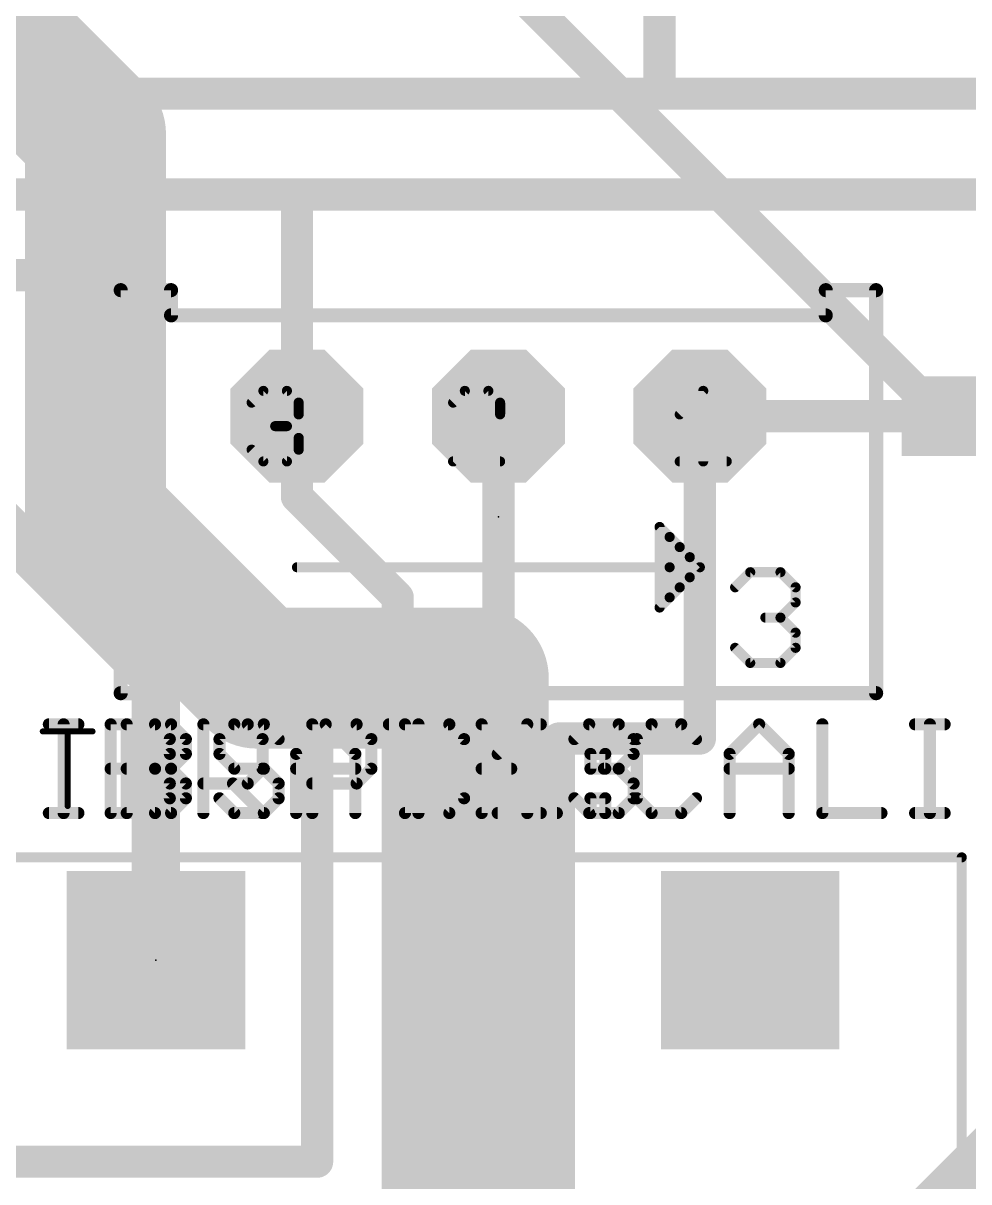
# Model space of a CAD drawing. Extents: x 0 to 107, y 0 to 139.
# Drawn here: x 77.83 to 89.75, y 91.95 to 106.55 of the extents above; entities that cross this region are included whole.
import ezdxf

# ---------------------------------------------------------------- set-up
doc = ezdxf.new("R2010")
doc.units = 0
for name, color, linetype in [('1', 14, 'CONTINUOUS'), ('16', 174, 'CONTINUOUS'), ('17', 94, 'CONTINUOUS'), ('18', 94, 'CONTINUOUS'), ('21', 250, 'CONTINUOUS'), ('23', 178, 'CONTINUOUS'), ('25', 250, 'CONTINUOUS'), ('51', 250, 'CONTINUOUS')]:
    doc.layers.add(name, color=color, linetype=linetype)

# ---------------------------------------------------------------- blocks, each defined once
blk = doc.blocks.new('OCTAGONP')
at = {"const_width": 0.5}
blk.add_lwpolyline([(-0.25, -0.1036), (-0.25, 0.1036), (-0.1036, 0.25), (0.1036, 0.25), (0.25, 0.1036), (0.25, -0.1036), (0.1036, -0.25), (-0.1036, -0.25), (-0.25, -0.1036), (-0.25, 0.1036)], dxfattribs=at)
blk = doc.blocks.new('SQUAREP')
blk.add_solid([(-0.5, -0.5), (0.5, -0.5), (-0.5, 0.5), (0.5, 0.5)])
blk = doc.blocks.new('SQUAREV')
blk.add_solid([(-0.5, -0.5), (0.5, -0.5), (-0.5, 0.5), (0.5, 0.5)])

msp = doc.modelspace()

# ---------------------------------------------------------------- linework, layer by layer
at = {"layer": '1'}
for points, const_width in [([(78.74, 105.156), (72.644, 111.252)], 1.778), ([(80.772, 110.236), (89.408, 101.6)], 0.4064), ([(78.74, 100.33), (78.74, 105.156)], 1.778), ([(80.772, 98.298), (78.74, 100.33)], 1.778), ([(83.566, 98.298), (80.772, 98.298)], 1.778), ([(83.566, 82.804), (83.566, 98.298)], 1.778)]:
    msp.add_lwpolyline(points, dxfattribs=dict(at, const_width=const_width))
for points, const_width in [([(79.1845, 105.156, 1), (78.2955, 105.156)], 0.889), ([(78.4257, 104.8417, 1), (79.0543, 105.4703)], 0.889), ([(89.3362, 101.5282, 1), (89.4798, 101.6718)], 0.2032), ([(79.0543, 100.6443, 1), (78.4257, 100.0157)], 0.889), ([(78.2955, 100.33, 1), (79.1845, 100.33)], 0.889), ([(80.772, 98.7425, 1), (80.772, 97.8535)], 0.889), ([(84.0105, 98.298, 1), (83.1215, 98.298)], 0.889), ([(83.566, 97.8535, 1), (83.566, 98.7425)], 0.889), ([(80.4577, 97.9837, 1), (81.0863, 98.6123)], 0.889)]:
    msp.add_lwpolyline(points, format="xyb", dxfattribs=dict(at, const_width=const_width))
at = {"layer": '16'}
for points, const_width in [([(85.852, 105.664), (85.852, 129.794)], 0.4064), ([(61.468, 105.664), (85.852, 105.664)], 0.4064), ([(85.852, 105.664), (99.06, 105.664)], 0.4064), ([(72.39, 104.394), (81.28, 104.394)], 0.4064), ([(92.202, 104.394), (81.28, 104.394)], 0.4064), ([(81.28, 104.394), (81.28, 101.6)], 0.4064), ([(74.168, 103.378), (78.486, 103.378)], 0.4064), ([(78.486, 101.346), (78.486, 103.378)], 0.4064), ([(81.28, 100.584), (81.28, 101.6)], 0.4064), ([(83.82, 98.806), (83.82, 101.6)], 0.4064), ([(86.36, 101.6), (86.36, 97.536)], 0.4064), ([(89.408, 101.6), (86.36, 101.6)], 0.4064), ([(81.026, 98.806), (78.486, 101.346)], 0.4064), ([(79.502, 98.298), (76.962, 100.838)], 0.6096), ([(82.55, 99.314), (81.28, 100.584)], 0.4064), ([(82.55, 91.44), (82.55, 99.314)], 0.4064), ([(81.534, 98.806), (81.026, 98.806)], 0.4064), ([(81.534, 92.202), (81.534, 98.806)], 0.4064), ([(83.566, 98.552), (83.82, 98.806)], 0.4064), ([(83.566, 88.646), (83.566, 98.552)], 0.4064), ([(79.502, 94.742), (79.502, 98.298)], 0.6096), ([(84.582, 97.536), (84.582, 87.884)], 0.4064), ([(84.582, 97.536), (86.36, 97.536)], 0.4064), ([(88.2142, 89.7382), (91.948, 93.472)], 1.778), ([(81.534, 92.202), (77.47, 92.202)], 0.4064)]:
    msp.add_lwpolyline(points, dxfattribs=dict(at, const_width=const_width))
for points, const_width in [([(85.852, 105.7656, 1), (85.852, 105.5624)], 0.2032), ([(85.7504, 105.664, 1), (85.9536, 105.664)], 0.2032), ([(85.852, 105.5624, 1), (85.852, 105.7656)], 0.2032), ([(81.28, 104.4956, 1), (81.28, 104.2924)], 0.2032), ([(81.3816, 104.394, 1), (81.1784, 104.394)], 0.2032), ([(81.28, 104.2924, 1), (81.28, 104.4956)], 0.2032), ([(78.5876, 103.378, 1), (78.3844, 103.378)], 0.2032), ([(78.486, 103.2764, 1), (78.486, 103.4796)], 0.2032), ([(81.3816, 101.6, 1), (81.1784, 101.6)], 0.2032), ([(83.9216, 101.6, 1), (83.7184, 101.6)], 0.2032), ([(86.4616, 101.6, 1), (86.2584, 101.6)], 0.2032), ([(86.36, 101.7016, 1), (86.36, 101.4984)], 0.2032), ([(89.408, 101.4984, 1), (89.408, 101.7016)], 0.2032), ([(81.1784, 101.6, 1), (81.3816, 101.6)], 0.2032), ([(78.5578, 101.4178, 1), (78.4142, 101.2742)], 0.2032), ([(78.3844, 101.346, 1), (78.5876, 101.346)], 0.2032), ([(81.3518, 100.6558, 1), (81.2082, 100.5122)], 0.2032), ([(81.1784, 100.584, 1), (81.3816, 100.584)], 0.2032), ([(82.6516, 99.314, 1), (82.4484, 99.314)], 0.2032), ([(82.4782, 99.2422, 1), (82.6218, 99.3858)], 0.2032), ([(81.026, 98.9076, 1), (81.026, 98.7044)], 0.2032), ([(80.9542, 98.7342, 1), (81.0978, 98.8778)], 0.2032), ([(81.6356, 98.806, 1), (81.4324, 98.806)], 0.2032), ([(81.534, 98.7044, 1), (81.534, 98.9076)], 0.2032), ([(83.7184, 98.806, 1), (83.9216, 98.806)], 0.2032), ([(83.8918, 98.7342, 1), (83.7482, 98.8778)], 0.2032), ([(83.6676, 98.552, 1), (83.4644, 98.552)], 0.2032), ([(79.6544, 98.298, 1), (79.3496, 98.298)], 0.3048), ([(83.4942, 98.6238, 1), (83.6378, 98.4802)], 0.2032), ([(79.3942, 98.1902, 1), (79.6098, 98.4058)], 0.3048), ([(84.6836, 97.536, 1), (84.4804, 97.536)], 0.2032), ([(84.582, 97.6376, 1), (84.582, 97.4344)], 0.2032), ([(86.36, 97.4344, 1), (86.36, 97.6376)], 0.2032), ([(86.2584, 97.536, 1), (86.4616, 97.536)], 0.2032), ([(79.3496, 94.742, 1), (79.6544, 94.742)], 0.3048), ([(81.4324, 92.202, 1), (81.6356, 92.202)], 0.2032), ([(81.534, 92.1004, 1), (81.534, 92.3036)], 0.2032)]:
    msp.add_lwpolyline(points, format="xyb", dxfattribs=dict(at, const_width=const_width))
at = {"layer": '21'}
for points, const_width in [([(79.6925, 103.1875), (79.0575, 103.1875)], 0.1778), ([(79.0575, 103.1875), (79.0575, 98.1075)], 0.1778), ([(79.6925, 103.1875), (79.6925, 102.87)], 0.1778), ([(88.5825, 103.1875), (87.9475, 103.1875)], 0.1778), ([(87.9475, 103.1875), (87.9475, 102.87)], 0.1778), ([(88.5825, 98.1075), (88.5825, 103.1875)], 0.1778), ([(87.9475, 102.87), (79.6925, 102.87)], 0.1778), ([(79.0575, 98.1075), (88.5825, 98.1075)], 0.1778), ([(76.8477, 96.0374), (89.662, 96.0374)], 0.127), ([(89.662, 67.3862), (89.662, 96.0374)], 0.127)]:
    msp.add_lwpolyline(points, dxfattribs=dict(at, const_width=const_width))
for points, const_width in [([(79.102, 103.1875, 1), (79.0131, 103.1875)], 0.0889), ([(79.0575, 103.2319, 1), (79.0575, 103.1431)], 0.0889), ([(79.737, 103.1875, 1), (79.6481, 103.1875)], 0.0889), ([(79.6925, 103.1431, 1), (79.6925, 103.2319)], 0.0889), ([(87.992, 103.1875, 1), (87.9031, 103.1875)], 0.0889), ([(87.9475, 103.2319, 1), (87.9475, 103.1431)], 0.0889), ([(88.627, 103.1875, 1), (88.5381, 103.1875)], 0.0889), ([(88.5825, 103.1431, 1), (88.5825, 103.2319)], 0.0889), ([(79.6925, 102.9145, 1), (79.6925, 102.8256)], 0.0889), ([(79.6481, 102.87, 1), (79.737, 102.87)], 0.0889), ([(87.9031, 102.87, 1), (87.992, 102.87)], 0.0889), ([(87.9475, 102.8256, 1), (87.9475, 102.9145)], 0.0889), ([(79.0131, 98.1075, 1), (79.102, 98.1075)], 0.0889), ([(79.0575, 98.1519, 1), (79.0575, 98.0631)], 0.0889), ([(88.5381, 98.1075, 1), (88.627, 98.1075)], 0.0889), ([(88.5825, 98.0631, 1), (88.5825, 98.1519)], 0.0889), ([(89.6938, 96.0374, 1), (89.6303, 96.0374)], 0.0635), ([(89.662, 96.0057, 1), (89.662, 96.0692)], 0.0635)]:
    msp.add_lwpolyline(points, format="xyb", dxfattribs=dict(at, const_width=const_width))
at = {"layer": '23'}
for p in [(83.82, 100.33), (79.502, 94.742)]:
    msp.add_point(p, dxfattribs=at)
at = {"layer": '25', "const_width": 0.1524}
for points in [[(78.1516, 97.7148), (78.5244, 97.7148)], [(78.338, 96.5962), (78.338, 97.7148)], [(78.9312, 96.5962), (78.9312, 97.7148)], [(78.9312, 97.7148), (79.4904, 97.7148)], [(79.1337, 96.5962), (79.1337, 97.7148)], [(79.1337, 97.7148), (79.693, 97.7148)], [(79.4904, 97.7148), (79.6769, 97.5283)], [(79.693, 97.7148), (79.8794, 97.5283)], [(80.1006, 96.5962), (80.1006, 97.7148)], [(80.1006, 97.7148), (80.6598, 97.7148)], [(80.4895, 97.7148), (80.3031, 97.5283)], [(80.8624, 97.7148), (80.4895, 97.7148)], [(80.6598, 97.7148), (80.8463, 97.5283)], [(81.0488, 97.5283), (80.8624, 97.7148)], [(81.27, 97.3419), (81.6428, 97.7148)], [(81.4725, 96.5962), (81.4725, 97.7148)], [(81.4725, 97.7148), (82.0318, 97.7148)], [(81.6428, 97.7148), (82.0157, 97.3419)], [(82.0318, 97.7148), (82.2182, 97.5283)], [(82.4394, 97.7148), (83.1851, 97.7148)], [(82.6419, 97.7148), (82.6419, 96.5962)], [(83.2012, 97.7148), (82.6419, 97.7148)], [(82.8122, 96.5962), (82.8122, 97.7148)], [(83.3876, 97.5283), (83.2012, 97.7148)], [(84.3545, 97.7148), (83.6088, 97.7148)], [(83.6088, 97.7148), (83.6088, 96.5962)], [(83.8113, 97.3419), (84.1841, 97.7148)], [(84.1841, 97.7148), (84.1841, 96.5962)], [(84.7782, 97.5283), (84.9646, 97.7148)], [(84.9646, 97.7148), (85.3374, 97.7148)], [(85.3374, 97.7148), (85.5239, 97.5283)], [(85.7518, 97.7148), (85.5654, 97.5283)], [(86.1247, 97.7148), (85.7518, 97.7148)], [(86.3111, 97.5283), (86.1247, 97.7148)], [(86.7348, 97.3419), (87.1076, 97.7148)], [(87.1076, 97.7148), (87.4805, 97.3419)], [(87.9042, 97.7148), (87.9042, 96.5962)], [(89.0736, 97.7148), (89.4464, 97.7148)], [(89.26, 96.5962), (89.26, 97.7148)], [(79.6769, 97.5283), (79.6769, 97.3419)], [(79.8794, 97.5283), (79.8794, 97.3419)], [(80.3031, 97.5283), (80.3031, 97.3419)], [(80.8463, 97.5283), (80.8463, 97.1555)], [(82.2182, 97.5283), (82.2182, 97.1555)], [(83.3876, 96.7826), (83.3876, 97.5283)], [(85.5239, 97.5283), (85.5239, 97.3419)], [(85.5654, 97.5283), (85.5654, 96.7826)], [(79.6769, 97.3419), (79.4904, 97.1555)], [(79.8794, 97.3419), (79.693, 97.1555)], [(80.3031, 97.3419), (80.4895, 97.1555)], [(81.27, 96.5962), (81.27, 97.3419)], [(82.0157, 97.3419), (82.0157, 96.5962)], [(84.9807, 97.3419), (85.1671, 97.3419)], [(84.9807, 97.1555), (84.9807, 97.3419)], [(85.1671, 97.3419), (85.1671, 97.1555)], [(85.5239, 97.3419), (85.3374, 97.1555)], [(86.7348, 96.5962), (86.7348, 97.3419)], [(87.4805, 97.3419), (87.4805, 96.5962)], [(78.9312, 97.1555), (79.4904, 97.1555)], [(79.1337, 97.1555), (79.693, 97.1555)], [(79.4904, 97.1555), (79.6769, 96.9691)], [(79.693, 97.1555), (79.8794, 96.9691)], [(80.4895, 97.1555), (80.8624, 97.1555)], [(80.8463, 97.1555), (80.6598, 96.9691)], [(80.8624, 97.1555), (81.0488, 96.9691)], [(81.27, 97.1555), (82.0157, 97.1555)], [(82.2182, 97.1555), (82.0318, 96.9691)], [(83.6088, 97.1555), (83.9816, 97.1555)], [(85.1671, 97.1555), (84.9807, 97.1555)], [(85.3374, 97.1555), (85.151, 97.1555)], [(85.3374, 97.1555), (85.5239, 96.9691)], [(86.7348, 97.1555), (87.4805, 97.1555)], [(79.6769, 96.9691), (79.6769, 96.7826)], [(79.8794, 96.9691), (79.8794, 96.7826)], [(80.6598, 96.9691), (80.1006, 96.9691)], [(80.4734, 96.9691), (80.8463, 96.5962)], [(81.0488, 96.9691), (81.0488, 96.7826)], [(82.0318, 96.9691), (81.4725, 96.9691)], [(85.5239, 96.9691), (85.5239, 96.7826)], [(79.6769, 96.7826), (79.4904, 96.5962)], [(79.8794, 96.7826), (79.693, 96.5962)], [(80.4895, 96.5962), (80.3031, 96.7826)], [(81.0488, 96.7826), (80.8624, 96.5962)], [(83.2012, 96.5962), (83.3876, 96.7826)], [(84.9646, 96.5962), (84.7782, 96.7826)], [(84.9807, 96.7826), (85.1671, 96.7826)], [(84.9807, 96.5962), (84.9807, 96.7826)], [(85.1671, 96.7826), (85.1671, 96.5962)], [(85.5239, 96.7826), (85.3374, 96.5962)], [(85.5654, 96.7826), (85.7518, 96.5962)], [(86.1247, 96.5962), (86.3111, 96.7826)], [(78.1516, 96.5962), (78.5244, 96.5962)], [(79.4904, 96.5962), (78.9312, 96.5962)], [(79.693, 96.5962), (79.1337, 96.5962)], [(80.8624, 96.5962), (80.4895, 96.5962)], [(82.6419, 96.5962), (83.2012, 96.5962)], [(83.6088, 96.5962), (84.3545, 96.5962)], [(83.8113, 96.5962), (84.557, 96.5962)], [(85.3374, 96.5962), (84.9646, 96.5962)], [(85.1671, 96.5962), (84.9807, 96.5962)], [(85.7518, 96.5962), (86.1247, 96.5962)], [(87.9042, 96.5962), (88.6499, 96.5962)], [(89.0736, 96.5962), (89.4464, 96.5962)]]:
    msp.add_lwpolyline(points, dxfattribs=at)
at = {"layer": '25', "const_width": 0.0762}
for points in [[(78.1516, 97.7529, 1), (78.1516, 97.6767)], [(78.3761, 97.7148, 1), (78.2999, 97.7148)], [(78.5244, 97.6767, 1), (78.5244, 97.7529)], [(78.9693, 97.7148, 1), (78.8931, 97.7148)], [(78.9312, 97.7529, 1), (78.9312, 97.6767)], [(79.1718, 97.7148, 1), (79.0956, 97.7148)], [(79.1337, 97.7529, 1), (79.1337, 97.6767)], [(79.5174, 97.7417, 1), (79.4635, 97.6878)], [(79.4904, 97.6767, 1), (79.4904, 97.7529)], [(79.7199, 97.7417, 1), (79.666, 97.6878)], [(79.693, 97.6767, 1), (79.693, 97.7529)], [(80.1387, 97.7148, 1), (80.0625, 97.7148)], [(80.1006, 97.7529, 1), (80.1006, 97.6767)], [(80.4895, 97.7529, 1), (80.4895, 97.6767)], [(80.5165, 97.6878, 1), (80.4626, 97.7417)], [(80.6868, 97.7417, 1), (80.6329, 97.6878)], [(80.6598, 97.6767, 1), (80.6598, 97.7529)], [(80.8893, 97.7417, 1), (80.8354, 97.6878)], [(80.8624, 97.6767, 1), (80.8624, 97.7529)], [(81.5106, 97.7148, 1), (81.4344, 97.7148)], [(81.4725, 97.7529, 1), (81.4725, 97.6767)], [(81.6698, 97.7417, 1), (81.6159, 97.6878)], [(81.6698, 97.6878, 1), (81.6159, 97.7417)], [(82.0587, 97.7417, 1), (82.0048, 97.6878)], [(82.0318, 97.6767, 1), (82.0318, 97.7529)], [(82.4394, 97.7529, 1), (82.4394, 97.6767)], [(82.68, 97.7148, 1), (82.6038, 97.7148)], [(82.6419, 97.7529, 1), (82.6419, 97.6767)], [(82.8503, 97.7148, 1), (82.7741, 97.7148)], [(83.2281, 97.7417, 1), (83.1742, 97.6878)], [(83.1851, 97.6767, 1), (83.1851, 97.7529)], [(83.2012, 97.6767, 1), (83.2012, 97.7529)], [(83.6088, 97.7529, 1), (83.6088, 97.6767)], [(83.6469, 97.7148, 1), (83.5707, 97.7148)], [(84.2222, 97.7148, 1), (84.146, 97.7148)], [(84.2111, 97.6878, 1), (84.1572, 97.7417)], [(84.3545, 97.6767, 1), (84.3545, 97.7529)], [(84.9646, 97.7529, 1), (84.9646, 97.6767)], [(84.9915, 97.6878, 1), (84.9376, 97.7417)], [(85.3644, 97.7417, 1), (85.3105, 97.6878)], [(85.3374, 97.6767, 1), (85.3374, 97.7529)], [(85.7518, 97.7529, 1), (85.7518, 97.6767)], [(85.7787, 97.6878, 1), (85.7249, 97.7417)], [(86.1516, 97.7417, 1), (86.0977, 97.6878)], [(86.1247, 97.6767, 1), (86.1247, 97.7529)], [(87.1346, 97.7417, 1), (87.0807, 97.6878)], [(87.1346, 97.6878, 1), (87.0807, 97.7417)], [(87.9423, 97.7148, 1), (87.8661, 97.7148)], [(89.0736, 97.7529, 1), (89.0736, 97.6767)], [(89.2981, 97.7148, 1), (89.2219, 97.7148)], [(89.4464, 97.6767, 1), (89.4464, 97.7529)], [(79.715, 97.5283, 1), (79.6388, 97.5283)], [(79.6499, 97.5014, 1), (79.7038, 97.5553)], [(79.9175, 97.5283, 1), (79.8413, 97.5283)], [(79.8525, 97.5014, 1), (79.9063, 97.5553)], [(80.3412, 97.5283, 1), (80.265, 97.5283)], [(80.2762, 97.5553, 1), (80.33, 97.5014)], [(80.8844, 97.5283, 1), (80.8082, 97.5283)], [(80.8193, 97.5014, 1), (80.8732, 97.5553)], [(81.0219, 97.5014, 1), (81.0757, 97.5553)], [(82.2563, 97.5283, 1), (82.1801, 97.5283)], [(82.1913, 97.5014, 1), (82.2451, 97.5553)], [(83.4257, 97.5283, 1), (83.3495, 97.5283)], [(83.3607, 97.5014, 1), (83.4145, 97.5553)], [(84.7512, 97.5553, 1), (84.8051, 97.5014)], [(85.562, 97.5283, 1), (85.4858, 97.5283)], [(85.4969, 97.5014, 1), (85.5508, 97.5553)], [(85.5384, 97.5553, 1), (85.5923, 97.5014)], [(85.6035, 97.5283, 1), (85.5273, 97.5283)], [(86.2841, 97.5014, 1), (86.338, 97.5553)], [(79.7038, 97.315, 1), (79.6499, 97.3688)], [(79.9063, 97.315, 1), (79.8525, 97.3688)], [(80.33, 97.3688, 1), (80.2762, 97.315)], [(81.3081, 97.3419, 1), (81.2319, 97.3419)], [(82.0538, 97.3419, 1), (81.9776, 97.3419)], [(84.9807, 97.38, 1), (84.9807, 97.3038)], [(85.0188, 97.3419, 1), (84.9426, 97.3419)], [(85.2052, 97.3419, 1), (85.129, 97.3419)], [(85.1671, 97.3038, 1), (85.1671, 97.38)], [(85.5508, 97.315, 1), (85.4969, 97.3688)], [(86.7729, 97.3419, 1), (86.6967, 97.3419)], [(87.5186, 97.3419, 1), (87.4424, 97.3419)], [(79.6388, 97.3419, 1), (79.715, 97.3419)], [(79.8413, 97.3419, 1), (79.9175, 97.3419)], [(80.265, 97.3419, 1), (80.3412, 97.3419)], [(81.243, 97.3688, 1), (81.2969, 97.315)], [(81.9887, 97.315, 1), (82.0426, 97.3688)], [(83.7843, 97.3688, 1), (83.8382, 97.315)], [(85.4858, 97.3419, 1), (85.562, 97.3419)], [(86.7078, 97.3688, 1), (86.7617, 97.315)], [(87.4535, 97.315, 1), (87.5074, 97.3688)], [(78.9312, 97.1936, 1), (78.9312, 97.1174)], [(79.1337, 97.1936, 1), (79.1337, 97.1174)], [(79.5174, 97.1824, 1), (79.4635, 97.1285)], [(79.4635, 97.1824, 1), (79.5174, 97.1285)], [(79.4904, 97.1174, 1), (79.4904, 97.1936)], [(79.7199, 97.1824, 1), (79.666, 97.1285)], [(79.666, 97.1824, 1), (79.7199, 97.1285)], [(79.693, 97.1174, 1), (79.693, 97.1936)], [(80.4895, 97.1936, 1), (80.4895, 97.1174)], [(80.4626, 97.1285, 1), (80.5165, 97.1824)], [(80.8082, 97.1555, 1), (80.8844, 97.1555)], [(80.8732, 97.1285, 1), (80.8193, 97.1824)], [(80.8893, 97.1824, 1), (80.8354, 97.1285)], [(80.8624, 97.1174, 1), (80.8624, 97.1936)], [(81.27, 97.1936, 1), (81.27, 97.1174)], [(82.0157, 97.1174, 1), (82.0157, 97.1936)], [(82.1801, 97.1555, 1), (82.2563, 97.1555)], [(82.2451, 97.1285, 1), (82.1913, 97.1824)], [(83.6088, 97.1936, 1), (83.6088, 97.1174)], [(83.9816, 97.1174, 1), (83.9816, 97.1936)], [(84.9807, 97.1936, 1), (84.9807, 97.1174)], [(84.9426, 97.1555, 1), (85.0188, 97.1555)], [(85.151, 97.1936, 1), (85.151, 97.1174)], [(85.129, 97.1555, 1), (85.2052, 97.1555)], [(85.1671, 97.1174, 1), (85.1671, 97.1936)], [(85.3644, 97.1824, 1), (85.3105, 97.1285)], [(85.3105, 97.1824, 1), (85.3644, 97.1285)], [(85.3374, 97.1174, 1), (85.3374, 97.1936)], [(86.7348, 97.1936, 1), (86.7348, 97.1174)], [(87.4805, 97.1174, 1), (87.4805, 97.1936)], [(79.715, 96.9691, 1), (79.6388, 96.9691)], [(79.6499, 96.9421, 1), (79.7038, 96.996)], [(79.9175, 96.9691, 1), (79.8413, 96.9691)], [(79.8525, 96.9421, 1), (79.9063, 96.996)], [(80.1006, 97.0072, 1), (80.1006, 96.931)], [(80.5004, 96.996, 1), (80.4465, 96.9421)], [(80.6329, 96.996, 1), (80.6868, 96.9421)], [(80.6598, 96.931, 1), (80.6598, 97.0072)], [(81.0869, 96.9691, 1), (81.0107, 96.9691)], [(81.0219, 96.9421, 1), (81.0757, 96.996)], [(81.4725, 97.0072, 1), (81.4725, 96.931)], [(82.0048, 96.996, 1), (82.0587, 96.9421)], [(82.0318, 96.931, 1), (82.0318, 97.0072)], [(85.562, 96.9691, 1), (85.4858, 96.9691)], [(85.4969, 96.9421, 1), (85.5508, 96.996)], [(79.7038, 96.7557, 1), (79.6499, 96.8096)], [(79.9063, 96.7557, 1), (79.8525, 96.8096)], [(80.33, 96.8096, 1), (80.2762, 96.7557)], [(81.0757, 96.7557, 1), (81.0219, 96.8096)], [(83.4145, 96.7557, 1), (83.3607, 96.8096)], [(84.8051, 96.8096, 1), (84.7512, 96.7557)], [(84.9807, 96.8207, 1), (84.9807, 96.7445)], [(85.0188, 96.7826, 1), (84.9426, 96.7826)], [(85.2052, 96.7826, 1), (85.129, 96.7826)], [(85.1671, 96.7445, 1), (85.1671, 96.8207)], [(85.5508, 96.7557, 1), (85.4969, 96.8096)], [(85.5923, 96.8096, 1), (85.5384, 96.7557)], [(86.338, 96.7557, 1), (86.2841, 96.8096)], [(79.6388, 96.7826, 1), (79.715, 96.7826)], [(79.8413, 96.7826, 1), (79.9175, 96.7826)], [(81.0107, 96.7826, 1), (81.0869, 96.7826)], [(83.3495, 96.7826, 1), (83.4257, 96.7826)], [(85.4858, 96.7826, 1), (85.562, 96.7826)], [(85.5273, 96.7826, 1), (85.6035, 96.7826)], [(78.1516, 96.6343, 1), (78.1516, 96.5581)], [(78.2999, 96.5962, 1), (78.3761, 96.5962)], [(78.5244, 96.5581, 1), (78.5244, 96.6343)], [(78.9312, 96.6343, 1), (78.9312, 96.5581)], [(78.8931, 96.5962, 1), (78.9693, 96.5962)], [(79.1337, 96.6343, 1), (79.1337, 96.5581)], [(79.0956, 96.5962, 1), (79.1718, 96.5962)], [(79.4635, 96.6231, 1), (79.5174, 96.5693)], [(79.4904, 96.5581, 1), (79.4904, 96.6343)], [(79.666, 96.6231, 1), (79.7199, 96.5693)], [(79.693, 96.5581, 1), (79.693, 96.6343)], [(80.0625, 96.5962, 1), (80.1387, 96.5962)], [(80.4895, 96.6343, 1), (80.4895, 96.5581)], [(80.4626, 96.5693, 1), (80.5165, 96.6231)], [(80.8193, 96.5693, 1), (80.8732, 96.6231)], [(80.8354, 96.6231, 1), (80.8893, 96.5693)], [(80.8624, 96.5581, 1), (80.8624, 96.6343)], [(81.2319, 96.5962, 1), (81.3081, 96.5962)], [(81.4344, 96.5962, 1), (81.5106, 96.5962)], [(81.9776, 96.5962, 1), (82.0538, 96.5962)], [(82.6419, 96.6343, 1), (82.6419, 96.5581)], [(82.6038, 96.5962, 1), (82.68, 96.5962)], [(82.7741, 96.5962, 1), (82.8503, 96.5962)], [(83.1742, 96.6231, 1), (83.2281, 96.5693)], [(83.2012, 96.5581, 1), (83.2012, 96.6343)], [(83.6088, 96.6343, 1), (83.6088, 96.5581)], [(83.5707, 96.5962, 1), (83.6469, 96.5962)], [(83.8113, 96.6343, 1), (83.8113, 96.5581)], [(84.146, 96.5962, 1), (84.2222, 96.5962)], [(84.3545, 96.5581, 1), (84.3545, 96.6343)], [(84.557, 96.5581, 1), (84.557, 96.6343)], [(84.9646, 96.6343, 1), (84.9646, 96.5581)], [(84.9376, 96.5693, 1), (84.9915, 96.6231)], [(84.9807, 96.6343, 1), (84.9807, 96.5581)], [(84.9426, 96.5962, 1), (85.0188, 96.5962)], [(85.129, 96.5962, 1), (85.2052, 96.5962)], [(85.1671, 96.5581, 1), (85.1671, 96.6343)], [(85.3105, 96.6231, 1), (85.3644, 96.5693)], [(85.3374, 96.5581, 1), (85.3374, 96.6343)], [(85.7518, 96.6343, 1), (85.7518, 96.5581)], [(85.7249, 96.5693, 1), (85.7787, 96.6231)], [(86.0977, 96.6231, 1), (86.1516, 96.5693)], [(86.1247, 96.5581, 1), (86.1247, 96.6343)], [(86.6967, 96.5962, 1), (86.7729, 96.5962)], [(87.4424, 96.5962, 1), (87.5186, 96.5962)], [(87.9042, 96.6343, 1), (87.9042, 96.5581)], [(87.8661, 96.5962, 1), (87.9423, 96.5962)], [(88.6499, 96.5581, 1), (88.6499, 96.6343)], [(89.0736, 96.6343, 1), (89.0736, 96.5581)], [(89.2219, 96.5962, 1), (89.2981, 96.5962)], [(89.4464, 96.5581, 1), (89.4464, 96.6343)]]:
    msp.add_lwpolyline(points, format="xyb", dxfattribs=at)
at = {"layer": '51'}
for points, const_width in [([(80.7085, 101.77), (80.8568, 101.9183)], 0.127), ([(80.8568, 101.9183), (81.1534, 101.9183)], 0.127), ([(81.1534, 101.9183), (81.3017, 101.77)], 0.127), ([(83.3968, 101.9183), (83.2485, 101.77)], 0.127), ([(83.6934, 101.9183), (83.3968, 101.9183)], 0.127), ([(83.8417, 101.77), (83.6934, 101.9183)], 0.127), ([(86.106, 101.6217), (86.4026, 101.9183)], 0.127), ([(86.4026, 101.9183), (86.4026, 101.0285)], 0.127), ([(81.3017, 101.77), (81.3017, 101.6217)], 0.127), ([(83.8417, 101.6217), (83.8417, 101.77)], 0.127), ([(81.3017, 101.6217), (81.1534, 101.4734)], 0.127), ([(83.2485, 101.0285), (83.8417, 101.6217)], 0.127), ([(81.1534, 101.4734), (81.0051, 101.4734)], 0.127), ([(81.1534, 101.4734), (81.3017, 101.3251)], 0.127), ([(81.3017, 101.3251), (81.3017, 101.1768)], 0.127), ([(80.8568, 101.0285), (80.7085, 101.1768)], 0.127), ([(81.3017, 101.1768), (81.1534, 101.0285)], 0.127), ([(81.1534, 101.0285), (80.8568, 101.0285)], 0.127), ([(83.8417, 101.0285), (83.2485, 101.0285)], 0.127), ([(86.106, 101.0285), (86.6992, 101.0285)], 0.127), ([(85.979, 100.076), (85.852, 100.203)], 0.127), ([(85.852, 100.203), (85.852, 99.187)], 0.127), ([(86.106, 99.949), (85.979, 100.076)], 0.127), ([(85.979, 99.695), (85.979, 100.076)], 0.127), ([(86.106, 99.441), (86.106, 99.949)], 0.127), ([(86.233, 99.822), (86.106, 99.949)], 0.127), ([(85.979, 99.695), (81.28, 99.695)], 0.127), ([(86.36, 99.695), (85.979, 99.695)], 0.127), ([(85.979, 99.314), (85.979, 99.695)], 0.127), ([(86.36, 99.695), (86.233, 99.822)], 0.127), ([(86.233, 99.568), (86.233, 99.822)], 0.127), ([(86.36, 99.695), (86.233, 99.568)], 0.127), ([(86.233, 99.568), (86.106, 99.441)], 0.127), ([(86.8045, 99.4418), (86.9952, 99.6325)], 0.127), ([(86.9952, 99.6325), (87.3765, 99.6325)], 0.127), ([(87.3765, 99.6325), (87.5671, 99.4418)], 0.127), ([(86.106, 99.441), (85.979, 99.314)], 0.127), ([(87.5671, 99.4418), (87.5671, 99.2512)], 0.127), ([(85.852, 99.187), (85.979, 99.314)], 0.127), ([(87.5671, 99.2512), (87.3765, 99.0605)], 0.127), ([(87.3765, 99.0605), (87.1858, 99.0605)], 0.127), ([(87.3765, 99.0605), (87.5671, 98.8698)], 0.127), ([(87.5671, 98.8698), (87.5671, 98.6792)], 0.127), ([(86.9952, 98.4885), (86.8045, 98.6792)], 0.127), ([(87.5671, 98.6792), (87.3765, 98.4885)], 0.127), ([(87.3765, 98.4885), (86.9952, 98.4885)], 0.127), ([(78.0752, 97.6257), (78.7022, 97.6257)], 0.0762), ([(78.3887, 96.6851), (78.3887, 97.6257)], 0.0762)]:
    msp.add_lwpolyline(points, dxfattribs=dict(at, const_width=const_width))
for points, const_width in [([(80.8568, 101.95, 1), (80.8568, 101.8865)], 0.0635), ([(80.8792, 101.8958, 1), (80.8343, 101.9407)], 0.0635), ([(81.1758, 101.9407, 1), (81.1309, 101.8958)], 0.0635), ([(81.1534, 101.8865, 1), (81.1534, 101.95)], 0.0635), ([(83.3968, 101.95, 1), (83.3968, 101.8865)], 0.0635), ([(83.4192, 101.8958, 1), (83.3743, 101.9407)], 0.0635), ([(83.7158, 101.9407, 1), (83.6709, 101.8958)], 0.0635), ([(83.6934, 101.8865, 1), (83.6934, 101.95)], 0.0635), ([(86.4343, 101.9183, 1), (86.3708, 101.9183)], 0.0635), ([(86.425, 101.8958, 1), (86.3801, 101.9407)], 0.0635), ([(80.686, 101.7924, 1), (80.731, 101.7475)], 0.0635), ([(81.3334, 101.77, 1), (81.2699, 101.77)], 0.0635), ([(81.2792, 101.7475, 1), (81.3241, 101.7924)], 0.0635), ([(83.226, 101.7924, 1), (83.271, 101.7475)], 0.0635), ([(83.8734, 101.77, 1), (83.8099, 101.77)], 0.0635), ([(83.8192, 101.7475, 1), (83.8641, 101.7924)], 0.0635), ([(81.2699, 101.6217, 1), (81.3334, 101.6217)], 0.0635), ([(81.3241, 101.5992, 1), (81.2792, 101.6441)], 0.0635), ([(83.8099, 101.6217, 1), (83.8734, 101.6217)], 0.0635), ([(83.8641, 101.5992, 1), (83.8192, 101.6441)], 0.0635), ([(86.0835, 101.6441, 1), (86.1285, 101.5992)], 0.0635), ([(81.0051, 101.5051, 1), (81.0051, 101.4416)], 0.0635), ([(81.1758, 101.4958, 1), (81.1309, 101.4509)], 0.0635), ([(81.1309, 101.4958, 1), (81.1758, 101.4509)], 0.0635), ([(81.1534, 101.4416, 1), (81.1534, 101.5051)], 0.0635), ([(81.3334, 101.3251, 1), (81.2699, 101.3251)], 0.0635), ([(81.2792, 101.3026, 1), (81.3241, 101.3475)], 0.0635), ([(80.731, 101.1992, 1), (80.686, 101.1543)], 0.0635), ([(81.3241, 101.1543, 1), (81.2792, 101.1992)], 0.0635), ([(80.8568, 101.0603, 1), (80.8568, 100.9968)], 0.0635), ([(80.8343, 101.006, 1), (80.8792, 101.051)], 0.0635), ([(81.1309, 101.051, 1), (81.1758, 101.006)], 0.0635), ([(81.1534, 100.9968, 1), (81.1534, 101.0603)], 0.0635), ([(81.2699, 101.1768, 1), (81.3334, 101.1768)], 0.0635), ([(83.226, 101.051, 1), (83.271, 101.006)], 0.0635), ([(83.2485, 101.0603, 1), (83.2485, 100.9968)], 0.0635), ([(83.8417, 100.9968, 1), (83.8417, 101.0603)], 0.0635), ([(86.106, 101.0603, 1), (86.106, 100.9968)], 0.0635), ([(86.6992, 100.9968, 1), (86.6992, 101.0603)], 0.0635), ([(86.3708, 101.0285, 1), (86.4343, 101.0285)], 0.0635), ([(85.8745, 100.2255, 1), (85.8295, 100.1805)], 0.0635), ([(85.8838, 100.203, 1), (85.8203, 100.203)], 0.0635), ([(86.0015, 100.0985, 1), (85.9565, 100.0535)], 0.0635), ([(86.0108, 100.076, 1), (85.9472, 100.076)], 0.0635), ([(85.9565, 100.0535, 1), (86.0015, 100.0985)], 0.0635), ([(86.1285, 99.9715, 1), (86.0835, 99.9265)], 0.0635), ([(86.1378, 99.949, 1), (86.0743, 99.949)], 0.0635), ([(86.0835, 99.9265, 1), (86.1285, 99.9715)], 0.0635), ([(81.28, 99.7268, 1), (81.28, 99.6633)], 0.0635), ([(86.0108, 99.695, 1), (85.9472, 99.695)], 0.0635), ([(85.979, 99.7268, 1), (85.979, 99.6633)], 0.0635), ([(85.979, 99.6633, 1), (85.979, 99.7268)], 0.0635), ([(86.2555, 99.8445, 1), (86.2105, 99.7995)], 0.0635), ([(86.2648, 99.822, 1), (86.2013, 99.822)], 0.0635), ([(86.2105, 99.7995, 1), (86.2555, 99.8445)], 0.0635), ([(86.3825, 99.6725, 1), (86.3375, 99.7175)], 0.0635), ([(86.36, 99.6633, 1), (86.36, 99.7268)], 0.0635), ([(85.9472, 99.695, 1), (86.0108, 99.695)], 0.0635), ([(86.2105, 99.5905, 1), (86.2555, 99.5455)], 0.0635), ([(86.2555, 99.5455, 1), (86.2105, 99.5905)], 0.0635), ([(86.3375, 99.6725, 1), (86.3825, 99.7175)], 0.0635), ([(86.9952, 99.6642, 1), (86.9952, 99.6007)], 0.0635), ([(87.0176, 99.61, 1), (86.9727, 99.6549)], 0.0635), ([(87.3989, 99.6549, 1), (87.354, 99.61)], 0.0635), ([(87.3765, 99.6007, 1), (87.3765, 99.6642)], 0.0635), ([(86.0835, 99.4635, 1), (86.1285, 99.4185)], 0.0635), ([(86.0743, 99.441, 1), (86.1378, 99.441)], 0.0635), ([(86.1285, 99.4185, 1), (86.0835, 99.4635)], 0.0635), ([(86.2013, 99.568, 1), (86.2648, 99.568)], 0.0635), ([(86.782, 99.4643, 1), (86.827, 99.4194)], 0.0635), ([(87.5989, 99.4418, 1), (87.5354, 99.4418)], 0.0635), ([(87.5447, 99.4194, 1), (87.5896, 99.4643)], 0.0635), ([(85.9565, 99.3365, 1), (86.0015, 99.2915)], 0.0635), ([(85.9472, 99.314, 1), (86.0108, 99.314)], 0.0635), ([(86.0015, 99.2915, 1), (85.9565, 99.3365)], 0.0635), ([(87.5896, 99.2287, 1), (87.5447, 99.2736)], 0.0635), ([(85.8295, 99.2095, 1), (85.8745, 99.1645)], 0.0635), ([(85.8203, 99.187, 1), (85.8838, 99.187)], 0.0635), ([(87.5354, 99.2512, 1), (87.5989, 99.2512)], 0.0635), ([(87.1858, 99.0922, 1), (87.1858, 99.0287)], 0.0635), ([(87.3989, 99.0829, 1), (87.354, 99.038)], 0.0635), ([(87.354, 99.0829, 1), (87.3989, 99.038)], 0.0635), ([(87.3765, 99.0287, 1), (87.3765, 99.0922)], 0.0635), ([(87.5989, 98.8698, 1), (87.5354, 98.8698)], 0.0635), ([(87.5447, 98.8474, 1), (87.5896, 98.8923)], 0.0635), ([(86.827, 98.7016, 1), (86.782, 98.6567)], 0.0635), ([(87.5896, 98.6567, 1), (87.5447, 98.7016)], 0.0635), ([(87.5354, 98.6792, 1), (87.5989, 98.6792)], 0.0635), ([(86.9952, 98.5203, 1), (86.9952, 98.4567)], 0.0635), ([(86.9727, 98.466, 1), (87.0176, 98.511)], 0.0635), ([(87.354, 98.511, 1), (87.3989, 98.466)], 0.0635), ([(87.3765, 98.4567, 1), (87.3765, 98.5203)], 0.0635), ([(78.0752, 97.6448, 1), (78.0752, 97.6067)], 0.0381), ([(78.4078, 97.6257, 1), (78.3697, 97.6257)], 0.0381), ([(78.7022, 97.6067, 1), (78.7022, 97.6448)], 0.0381), ([(78.3697, 96.6851, 1), (78.4078, 96.6851)], 0.0381)]:
    msp.add_lwpolyline(points, format="xyb", dxfattribs=dict(at, const_width=const_width))

# ---------------------------------------------------------------- block references
at = {"layer": '17', "xscale": 1.6764, "yscale": 1.6764}
for p in [(81.28, 101.6), (81.28, 101.6), (83.82, 101.6), (83.82, 101.6), (86.36, 101.6), (86.36, 101.6)]:
    msp.add_blockref('OCTAGONP', p, dxfattribs=at)
at = {"layer": '17', "xscale": 2.25, "yscale": 2.25, "rotation": 270}
for p in [(79.502, 94.742), (79.502, 94.742), (86.995, 94.742), (86.995, 94.742)]:
    msp.add_blockref('SQUAREP', p, dxfattribs=at)
at = {"layer": '18', "xscale": 1.0064, "yscale": 1.0064}
msp.add_blockref('SQUAREV', (89.408, 101.6), dxfattribs=at)
msp.add_blockref('SQUAREV', (89.408, 101.6), dxfattribs=at)

doc.saveas('drawing.dxf')
